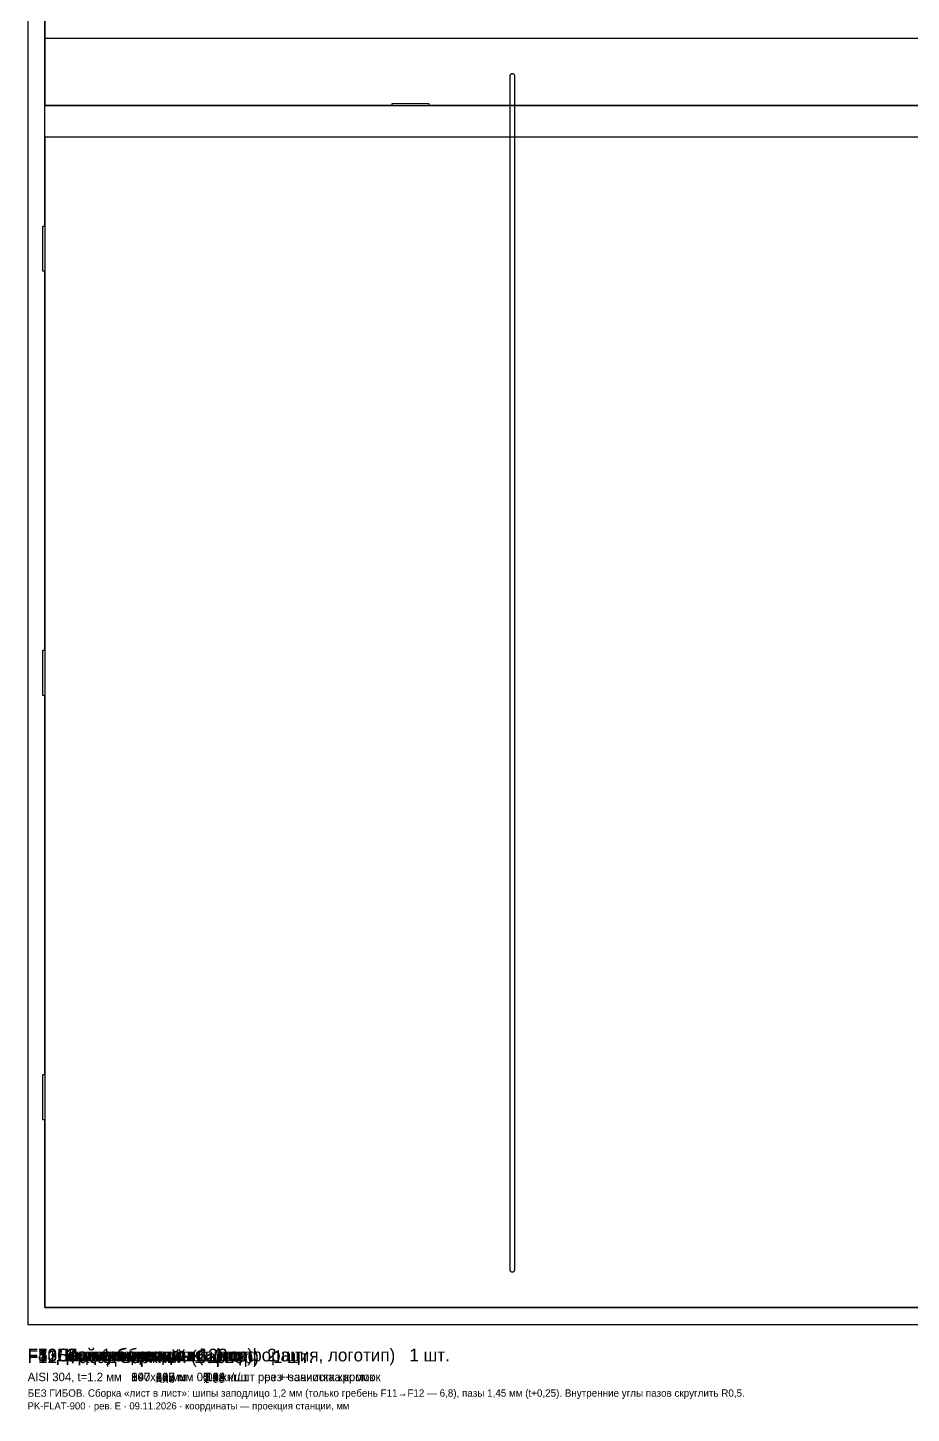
# Model space of a CAD drawing. Header units: millimetres. Extents: x 0 to 1250, y -63 to 3200.
# Drawn here: x 0 to 625, y -63 to 917 of the extents above; entities that cross this region are included whole.
import ezdxf

# ---------------------------------------------------------------- set-up
doc = ezdxf.new("R2010")
doc.units = ezdxf.units.MM
for name, color, linetype in [('CUT', 7, 'Continuous'), ('INFO', 3, 'Continuous'), ('NEST', 4, 'Continuous'), ('SHEET', 8, 'Continuous')]:
    doc.layers.add(name, color=color, linetype=linetype)

msp = doc.modelspace()

# ---------------------------------------------------------------- linework, layer by layer
at = {"layer": 'CUT'}
for points in [[(12, 1762), (839.6, 1762), (839.6, 862), (703.92, 862), (703.92, 863.33), (677.67, 863.33), (677.67, 862), (283.92, 862), (283.92, 863.33), (257.67, 863.33), (257.67, 862), (12, 862)], [(341.3, 883.1), (341.33, 883.39), (341.41, 883.67), (341.55, 883.93), (341.74, 884.16), (341.97, 884.35), (342.23, 884.49), (342.51, 884.57), (342.8, 884.6), (342.8, 884.6), (343.09, 884.57), (343.37, 884.49), (343.63, 884.35), (343.86, 884.16), (344.05, 883.93), (344.19, 883.67), (344.27, 883.39), (344.3, 883.1), (344.3, 38.5), (344.27, 38.21), (344.19, 37.93), (344.05, 37.67), (343.86, 37.44), (343.63, 37.25), (343.37, 37.11), (343.09, 37.03), (342.8, 37), (342.8, 37), (342.51, 37.03), (342.23, 37.11), (341.97, 37.25), (341.74, 37.44), (341.55, 37.67), (341.41, 37.93), (341.33, 38.21), (341.3, 38.5)]]:
    msp.add_lwpolyline(points, close=True, dxfattribs=at)
msp.add_lwpolyline([(839.6, 12), (12, 12), (12, 144.8), (10.8, 144.8), (10.8, 176.8), (12, 176.8), (12, 444.8), (10.8, 444.8), (10.8, 476.8), (12, 476.8), (12, 744.8), (10.8, 744.8), (10.8, 776.8), (12, 776.8), (12, 909.6), (839.6, 909.6)], dxfattribs=at)
at = {"layer": 'NEST'}
for points in [[(12, 862), (912, 862), (912, 1689.6), (12, 1689.6)], [(12, 12), (909.6, 12), (909.6, 839.6), (12, 839.6)]]:
    msp.add_lwpolyline(points, close=True, dxfattribs=at)
at = {"layer": 'SHEET'}
msp.add_lwpolyline([(0, 0), (1250, 0), (1250, 2500), (0, 2500)], close=True, dxfattribs=at)

# ---------------------------------------------------------------- texts
at = {"layer": 'INFO'}
for s, height, p in [('F3  Стойка боковины   2 шт.', 9, (0, -26)), ('F3  Стойка боковины   2 шт.', 9, (0, -26)), ('F4  Бортик боковины (лоток)   2 шт.', 9, (0, -26)), ('F4  Бортик боковины (лоток)   2 шт.', 9, (0, -26)), ('F1  Плинтус боковины   2 шт.', 9, (0, -26)), ('F1  Плинтус боковины   2 шт.', 9, (0, -26)), ('F10  Ложное дно лотка (перфорация, логотип)   1 шт.', 9, (0, -26)), ('F13  Задняя панель   1 шт.', 9, (0, -26)), ('F5  Дно   1 шт.', 9, (0, -26)), ('F7  Дно лотка выдачи   1 шт.', 9, (0, -26)), ('F11  Фасад нижний   1 шт.', 9, (0, -27.2)), ('F12  Фасад верхний (барьер)   1 шт.', 9, (0, -27.2)), ('F8  Бортик лотка (перед/зад)   2 шт.', 9, (0, -27.2)), ('F8  Бортик лотка (перед/зад)   2 шт.', 9, (0, -27.2)), ('AISI 304, t=1.2 мм   900x827 мм   7.09 кг/шт   рез + зачистка кромок', 6, (0, -40)), ('AISI 304, t=1.2 мм   900x600 мм   5.14 кг/шт   рез + зачистка кромок', 6, (0, -40)), ('AISI 304, t=1.2 мм   140x168 мм   0.23 кг/шт   рез + зачистка кромок', 6, (0, -40)), ('AISI 304, t=1.2 мм   140x168 мм   0.23 кг/шт   рез + зачистка кромок', 6, (0, -40)), ('AISI 304, t=1.2 мм   140x28 мм   0.04 кг/шт   рез + зачистка кромок', 6, (0, -40)), ('AISI 304, t=1.2 мм   140x28 мм   0.04 кг/шт   рез + зачистка кромок', 6, (0, -40)), ('AISI 304, t=1.2 мм   900x140 мм   1.19 кг/шт   рез + зачистка кромок', 6, (0, -40)), ('AISI 304, t=1.2 мм   897x120 мм   0.92 кг/шт   рез + зачистка кромок', 6, (0, -40)), ('AISI 304, t=1.2 мм   600x20 мм   0.11 кг/шт   рез + зачистка кромок', 6, (0, -40)), ('AISI 304, t=1.2 мм   600x20 мм   0.11 кг/шт   рез + зачистка кромок', 6, (0, -40)), ('AISI 304, t=1.2 мм   897x827 мм   7.03 кг/шт   рез + зачистка кромок', 6, (0, -41.2)), ('AISI 304, t=1.2 мм   897x168 мм   1.44 кг/шт   рез + зачистка кромок', 6, (0, -41.2)), ('AISI 304, t=1.2 мм   897x28 мм   0.25 кг/шт   рез + зачистка кромок', 6, (0, -41.2)), ('AISI 304, t=1.2 мм   897x28 мм   0.25 кг/шт   рез + зачистка кромок', 6, (0, -41.2)), ('БЕЗ ГИБОВ. Сборка «лист в лист»: шипы заподлицо 1,2 мм (только гребень F11→F12 — 6,8), пазы 1,45 мм (t+0,25). Внутренние углы пазов скруглить R0,5.', 5.2, (0, -51)), ('БЕЗ ГИБОВ. Сборка «лист в лист»: шипы заподлицо 1,2 мм (только гребень F11→F12 — 6,8), пазы 1,45 мм (t+0,25). Внутренние углы пазов скруглить R0,5.', 5.2, (0, -51)), ('БЕЗ ГИБОВ. Сборка «лист в лист»: шипы заподлицо 1,2 мм (только гребень F11→F12 — 6,8), пазы 1,45 мм (t+0,25). Внутренние углы пазов скруглить R0,5.', 5.2, (0, -51)), ('БЕЗ ГИБОВ. Сборка «лист в лист»: шипы заподлицо 1,2 мм (только гребень F11→F12 — 6,8), пазы 1,45 мм (t+0,25). Внутренние углы пазов скруглить R0,5.', 5.2, (0, -51)), ('БЕЗ ГИБОВ. Сборка «лист в лист»: шипы заподлицо 1,2 мм (только гребень F11→F12 — 6,8), пазы 1,45 мм (t+0,25). Внутренние углы пазов скруглить R0,5.', 5.2, (0, -51)), ('БЕЗ ГИБОВ. Сборка «лист в лист»: шипы заподлицо 1,2 мм (только гребень F11→F12 — 6,8), пазы 1,45 мм (t+0,25). Внутренние углы пазов скруглить R0,5.', 5.2, (0, -51)), ('БЕЗ ГИБОВ. Сборка «лист в лист»: шипы заподлицо 1,2 мм (только гребень F11→F12 — 6,8), пазы 1,45 мм (t+0,25). Внутренние углы пазов скруглить R0,5.', 5.2, (0, -51)), ('БЕЗ ГИБОВ. Сборка «лист в лист»: шипы заподлицо 1,2 мм (только гребень F11→F12 — 6,8), пазы 1,45 мм (t+0,25). Внутренние углы пазов скруглить R0,5.', 5.2, (0, -51)), ('БЕЗ ГИБОВ. Сборка «лист в лист»: шипы заподлицо 1,2 мм (только гребень F11→F12 — 6,8), пазы 1,45 мм (t+0,25). Внутренние углы пазов скруглить R0,5.', 5.2, (0, -51)), ('БЕЗ ГИБОВ. Сборка «лист в лист»: шипы заподлицо 1,2 мм (только гребень F11→F12 — 6,8), пазы 1,45 мм (t+0,25). Внутренние углы пазов скруглить R0,5.', 5.2, (0, -51)), ('БЕЗ ГИБОВ. Сборка «лист в лист»: шипы заподлицо 1,2 мм (только гребень F11→F12 — 6,8), пазы 1,45 мм (t+0,25). Внутренние углы пазов скруглить R0,5.', 5.2, (0, -52.2)), ('БЕЗ ГИБОВ. Сборка «лист в лист»: шипы заподлицо 1,2 мм (только гребень F11→F12 — 6,8), пазы 1,45 мм (t+0,25). Внутренние углы пазов скруглить R0,5.', 5.2, (0, -52.2)), ('БЕЗ ГИБОВ. Сборка «лист в лист»: шипы заподлицо 1,2 мм (только гребень F11→F12 — 6,8), пазы 1,45 мм (t+0,25). Внутренние углы пазов скруглить R0,5.', 5.2, (0, -52.2)), ('БЕЗ ГИБОВ. Сборка «лист в лист»: шипы заподлицо 1,2 мм (только гребень F11→F12 — 6,8), пазы 1,45 мм (t+0,25). Внутренние углы пазов скруглить R0,5.', 5.2, (0, -52.2)), ('PK-FLAT-900 · рев. E · 09.11.2026 · координаты — проекция станции, мм', 5, (0, -60)), ('PK-FLAT-900 · рев. E · 09.11.2026 · координаты — проекция станции, мм', 5, (0, -60)), ('PK-FLAT-900 · рев. E · 09.11.2026 · координаты — проекция станции, мм', 5, (0, -60)), ('PK-FLAT-900 · рев. E · 09.11.2026 · координаты — проекция станции, мм', 5, (0, -60)), ('PK-FLAT-900 · рев. E · 09.11.2026 · координаты — проекция станции, мм', 5, (0, -60)), ('PK-FLAT-900 · рев. E · 09.11.2026 · координаты — проекция станции, мм', 5, (0, -60)), ('PK-FLAT-900 · рев. E · 09.11.2026 · координаты — проекция станции, мм', 5, (0, -60)), ('PK-FLAT-900 · рев. E · 09.11.2026 · координаты — проекция станции, мм', 5, (0, -60)), ('PK-FLAT-900 · рев. E · 09.11.2026 · координаты — проекция станции, мм', 5, (0, -60)), ('PK-FLAT-900 · рев. E · 09.11.2026 · координаты — проекция станции, мм', 5, (0, -60)), ('PK-FLAT-900 · рев. E · 09.11.2026 · координаты — проекция станции, мм', 5, (0, -61.2)), ('PK-FLAT-900 · рев. E · 09.11.2026 · координаты — проекция станции, мм', 5, (0, -61.2)), ('PK-FLAT-900 · рев. E · 09.11.2026 · координаты — проекция станции, мм', 5, (0, -61.2)), ('PK-FLAT-900 · рев. E · 09.11.2026 · координаты — проекция станции, мм', 5, (0, -61.2))]:
    msp.add_text(s, height=height, dxfattribs=at).set_placement(p)

doc.saveas('drawing.dxf')
